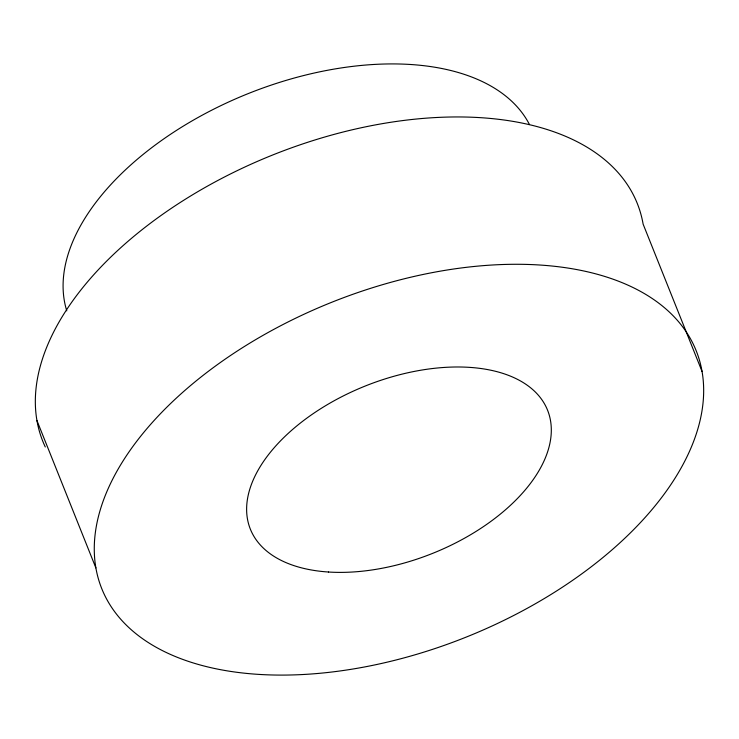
<?xml version="1.0" encoding="UTF-8"?>
<svg xmlns="http://www.w3.org/2000/svg" width="739" height="739" viewBox="0 0 739 739"><rect width="100%" height="100%" fill="white"/><g stroke="black" fill="none" stroke-linecap="round" stroke-linejoin="round"><path stroke-width="1.11" d="M702.05 371.468A320.135 180.408 -21.8 0 0 220.287 362.563A320.135 180.408 -21.8 0 0 274.557 675.03A320.135 180.408 -21.8 0 0 702.05 371.468L643.124 224.139A320.135 180.408 -21.8 0 0 285.577 150.008A320.135 180.408 -21.8 0 0 45.291 446.984M36.95 420.574L95.876 567.912M66.769 310.851A249.708 140.715 -21.8 0 1 247.565 93.853A249.708 140.715 -21.8 0 1 529.484 124.568M328.476 572.014A160.067 90.204 -21.8 0 0 551.174 426.117A160.067 90.204 -21.8 0 0 317.243 410.93A160.067 90.204 -21.8 0 0 328.476 572.014"/></g></svg>
